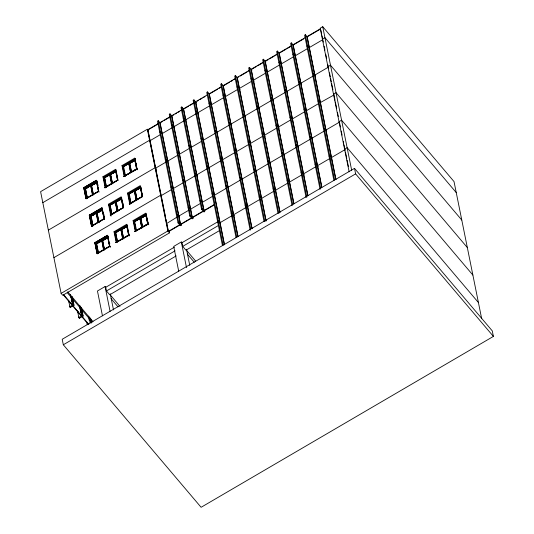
<?xml version="1.0" encoding="UTF-8"?>
<svg xmlns="http://www.w3.org/2000/svg" width="534" height="534" viewBox="0 0 534 534"><rect width="100%" height="100%" fill="white"/><g stroke="black" fill="none" stroke-linecap="round" stroke-linejoin="round"><path stroke-width="0.8" d="M160.701 123.574L158.271 120.704L157.51 121.151L178.022 222.885L180.452 225.748L181.213 225.308L180.913 223.806M171.975 116.125L170.026 113.835L169.265 114.283L189.777 216.01L192.207 218.88L192.974 218.433L192.667 216.931M183.729 109.256L181.78 106.96L181.019 107.407L201.532 209.134L203.961 212.005L204.729 211.557L204.422 210.062M196.352 102.735L193.922 99.865L193.154 100.312L222.444 245.547M209.462 94.211L207.519 91.915L206.751 92.362L236.041 237.597M223.439 86.034L221.497 83.745L220.736 84.185L250.179 230.234M237.423 77.864L235.474 75.568L234.713 76.015L263.996 221.25M251.888 70.261L249.458 67.397L248.69 67.838L277.98 213.079M265.865 62.091L263.436 59.221L262.675 59.668L292.118 205.71M279.355 53.34L277.413 51.05L276.652 51.498L306.102 197.54M293.34 45.17L291.39 42.874L290.629 43.321L320.08 189.37M307.317 37L305.375 34.703L304.607 35.151L333.897 180.385M148.165 130.189L147.351 129.235L40.597 191.653L61.11 293.38L62.732 295.295L169.485 232.877L169.165 231.275M481.681 318.731L454.027 181.587L322.73 26.7L320.186 28.189L349.143 171.808M158.424 123.487L147.758 129.722L168.27 231.449L179.644 224.801M170.206 116.599L159.9 122.626L180.412 224.353L191.406 217.925M181.96 109.724L171.654 115.751L192.167 217.478L203.16 211.057M194.069 102.641L183.409 108.876L203.921 210.61L214.581 204.375M207.666 94.692L195.544 101.78L224.34 244.592M221.663 86.508L209.141 93.83L237.937 236.642M235.641 78.338L223.119 85.66L251.914 228.472M249.625 70.168L237.103 77.483L266.059 221.103M263.602 61.991L251.08 69.313L279.876 212.125M277.58 53.821L265.058 61.136L293.854 203.948M291.557 45.644L279.042 52.966L307.831 195.778M305.541 37.473L293.019 44.789L321.815 187.601M320.594 28.669L306.997 36.619L335.793 179.431M148.672 129.542L158.625 123.721M162.85 121.258L160.1 122.86L173.243 188.041M164.225 120.45L170.406 116.839M173.917 114.783L171.855 115.991L179.618 154.48M175.292 113.982L176.667 113.175M178.036 112.374L179.411 111.573M180.786 110.765L182.161 109.964M184.323 108.702L188.589 106.206M190.011 105.378L194.276 102.882M197.173 101.186L198.601 100.352M200.023 99.518L202.166 98.269M203.588 97.435L205.016 96.601M210.042 93.664L217.692 89.191M219.087 88.377L220.475 87.563M229.587 82.236L223.325 85.901L225.542 96.894M230.975 81.422L232.37 80.607M233.758 79.8L235.147 78.985M237.303 77.724L238.691 76.909M240.086 76.095L247.042 72.03M248.43 71.216L249.825 70.401M256.153 66.703L251.28 69.553L253.343 79.766M257.542 65.889L263.803 62.231M268.041 59.748L265.264 61.377L278.408 126.558M269.436 58.94L274.302 56.09M275.698 55.276L277.086 54.461M286.197 49.135L279.242 53.206L287.005 91.694M287.586 48.327L291.07 46.291M293.914 44.622L303.652 38.929M307.918 36.439L320.08 29.323M159.726 132.152L160.487 131.704L162.436 134.001M171.481 125.276L172.242 124.829L174.191 127.125M183.235 118.401L184.003 117.961L185.945 120.25M195.377 111.306L196.138 110.865L198.568 113.729M208.974 103.356L209.735 102.915L211.678 105.205M222.952 95.185L223.713 94.738L225.662 97.034M236.929 87.009L237.69 86.568L240.126 89.432M250.913 78.838L251.674 78.391L254.104 81.261M264.891 70.668L265.652 70.221L267.594 72.517M278.868 62.491L279.629 62.044L281.578 64.34M292.846 54.321L293.613 53.874L295.556 56.17M306.83 46.144L307.591 45.697L309.533 47.993M42.82 202.646L149.567 140.235L150.381 141.19M322.402 39.182L324.946 37.7L456.243 192.58M149.981 140.716L160.641 134.481M162.116 133.62L172.422 127.593M173.87 126.752L184.177 120.724M185.625 119.876L196.292 113.642M197.76 112.781L209.882 105.692M211.357 104.831L223.879 97.508M225.341 96.654L237.857 89.338M239.319 88.484L251.841 81.161M253.296 80.307L265.819 72.991M267.274 72.137L279.796 64.814M281.258 63.967L293.78 56.644M295.235 55.79L307.758 48.467M309.213 47.619L322.81 39.67L322.022 35.738M83.718 187.674L96.42 180.238L98.643 191.239L85.934 198.668L83.718 187.674L84.686 188.816M99.11 192.026L98.423 191.212L86.094 198.421L83.931 187.694L96.26 180.492L96.948 181.3L84.626 188.509L86.628 198.468M105.131 187.581L102.942 176.721L115.651 169.285L117.84 180.145M124.195 176.434L122.006 165.573L134.708 158.144L135.523 159.099M84.405 188.482L97.115 181.053M116.178 169.905L103.469 177.341L105.525 187.554M135.236 158.765L122.526 166.194L124.589 176.407M96.787 181.553L84.839 188.535L86.788 198.181M115.851 170.406L103.903 177.388L105.845 187.033M135.482 159.933L134.915 159.259L122.967 166.248L124.989 175.986M86.868 198.274L84.919 188.629L91.02 185.064L93.17 194.95M112.233 183.803L110.084 173.917L103.983 177.488L105.932 187.134M123.047 166.341L129.148 162.777L131.13 171.855M87.242 197.68L85.433 188.696L97.068 181.887M106.473 187.354L104.497 177.548L109.904 174.738L105.345 177.408M110.031 174.311L116.132 170.74M125.63 176.32L123.554 166.401L135.195 159.593L136.978 168.437M90.753 185.772L85.527 188.802L87.356 197.814M123.648 166.515L128.874 163.484M93.203 184.504L96.594 182.521M110.238 174.545L115.658 171.374M129.482 163.284L135.643 159.679M87.589 187.788L85.433 188.696M93.29 194.503L91.481 185.512L96.894 182.708M115.865 171.454L110.638 174.478L112.467 183.489L110.545 174.371L115.958 171.561M124.409 166.261L128.767 163.357L130.576 172.342M131.524 172.342L129.602 163.224L135.015 160.414M129.695 163.331L134.922 160.307L136.737 169.298M93.637 184.61L95.593 183.469M114.002 172.702L110.545 174.371M131.618 172.449L129.809 163.464L133.066 161.555M104.677 187.474L118.027 180.038L104.998 187.961L104.677 187.474L117.8 179.978M136.864 168.831L123.775 176.487L136.831 168.677L137.672 169.785M104.938 187.688L118.027 180.038M123.741 176.327L137.091 168.891M137.145 169.165L124.001 176.547M165.273 159.646L166.034 159.199L167.976 161.495M177.028 152.771L177.789 152.323L179.731 154.62M188.782 145.902L189.543 145.455L191.492 147.751M200.917 138.8L201.678 138.359L203.628 140.649M214.514 130.85L215.275 130.409L217.712 133.273M228.499 122.68L229.26 122.233L231.689 125.103M242.476 114.51L243.237 114.062L245.179 116.359M256.453 106.333L257.214 105.886L259.164 108.182M270.431 98.163L271.199 97.715L273.141 100.012M284.415 89.986L285.176 89.538L287.606 92.409M298.393 81.815L299.153 81.368L301.583 84.239M312.37 73.639L313.131 73.198L315.567 76.062M48.36 230.141L155.114 167.729L156.328 169.165M327.949 66.677L330.486 65.195L461.79 220.075M155.521 168.21L166.187 161.976M167.656 161.114L177.962 155.094M179.411 154.246L189.717 148.218M191.172 147.371L201.832 141.136M203.307 140.275L215.429 133.186M216.904 132.325L229.426 125.003M230.882 124.148L243.404 116.833M244.859 115.978L257.381 108.656M258.843 107.801L271.365 100.485M272.821 99.631L285.343 92.309M286.798 91.461L299.32 84.138M300.782 83.284L313.298 75.962M314.76 75.114L328.357 67.164L328.684 68.779M89.258 215.169L101.967 207.733L104.183 218.733L91.474 226.162L89.258 215.169L89.946 215.976L92.008 226.189M103.97 218.706L91.641 225.915L89.478 215.195L101.807 207.986L104.05 218.953M110.672 215.075L108.482 204.215L121.191 196.779L123.381 207.639M129.735 203.928L127.546 193.068L140.255 185.638L142.445 196.499M89.946 215.976L101.947 208.961M121.719 197.406L109.009 204.836L111.072 215.048M140.782 186.259L128.073 193.688L130.129 203.901M92.175 225.962L90.166 216.003L102.495 208.801M92.489 226.476L90.386 216.03L102.328 209.048M121.392 197.9L109.45 204.882L111.392 214.528M98.71 222.444L96.567 212.559L90.466 216.123L92.409 225.769M111.472 214.628L109.53 204.983L115.631 201.411L117.613 210.496M136.677 199.349L134.688 190.271L128.794 194.076M90.667 216.363L96.187 213.139L97.996 222.131M96.514 212.946L101.934 209.775M111.853 214.034L110.037 205.043L115.251 201.992L115.778 203.868M131.024 203.013L129.101 193.895L134.515 191.092M135.129 193.068L134.641 190.658L140.742 187.094M115.357 202.126L110.131 205.149L111.96 214.161M129.195 194.009L134.421 190.978L136.23 199.97M93.13 215.282L95.085 214.141M99.004 222.811L97.021 213.006L102.234 209.962M112.193 204.142L115.451 202.232M117.994 210.963L116.085 201.865L121.498 199.055M140.943 187.327L134.641 190.658M99.037 222.237L97.115 213.119L102.328 210.069L104.157 219.08M116.178 201.972L121.392 198.928L123.054 207.119M141.023 187.427L135.242 190.825L140.469 187.801M97.135 213.139L102.341 210.089M121.405 198.948L116.198 201.992L118.007 210.983M101.787 210.583L97.021 213.006M120.851 199.436L116.085 201.865M136.657 190.197L135.149 190.718L137.071 199.836M137.959 189.436L139.908 188.288M123.347 207.472L110.224 214.968L123.574 207.532L110.538 215.456L111.065 216.083M129.288 203.821L142.638 196.385L129.602 204.315L129.288 203.821L142.404 196.325M110.224 214.968L123.574 207.532M129.548 204.041L142.638 196.385M104.35 218.927L91.641 226.356L89.418 215.356L102.127 207.926L104.437 219.494M170.813 187.14L171.574 186.693L174.011 189.563M182.568 180.265L183.336 179.818L185.765 182.688M194.323 173.396L195.09 172.949L197.52 175.813M206.464 166.301L207.225 165.854L209.168 168.15M220.061 158.344L220.822 157.904L222.765 160.193M234.039 150.174L234.8 149.727L236.749 152.023M248.016 142.004L248.784 141.557L250.726 143.853M262 133.827L262.761 133.38L265.191 136.25M275.978 125.657L276.739 125.21L279.169 128.08M289.955 117.48L290.716 117.033L292.665 119.329M303.933 109.31L304.7 108.863L306.643 111.159M317.917 101.133L318.678 100.692L320.62 102.982M53.907 257.635L160.654 195.224L161.468 196.178M333.49 94.171L336.033 92.689L467.337 247.569M161.068 195.704L171.728 189.47M173.203 188.609L183.509 182.588M184.958 181.74L195.264 175.713M196.712 174.865L207.379 168.631M208.847 167.769L220.969 160.681M222.444 159.82L234.967 152.497M236.428 151.643L248.951 144.327M250.406 143.472L262.928 136.15M264.383 135.302L276.906 127.98M278.368 127.125L290.883 119.803M292.345 118.955L304.867 111.633M306.322 110.778L318.845 103.456M320.3 102.608L334.104 94.892M109.73 246.227L97.021 253.657L94.805 242.663L107.514 235.234L109.73 246.227L110.418 247.042M110.198 247.015L109.51 246.201L97.181 253.41L95.019 242.69L107.347 235.481L109.59 246.448M116.218 242.569L114.029 231.709L126.738 224.273L128.928 235.14M135.282 231.422L133.093 220.562L145.802 213.133L147.991 223.993M107.494 236.455L95.493 243.471L96.127 246.615M127.266 224.901L114.556 232.33L116.612 242.543M97.715 253.456L95.713 243.497L108.035 236.295M97.876 253.169L95.926 243.524L107.875 236.542M116.933 242.022L114.99 232.383L126.938 225.395M104.257 249.939L102.107 240.053L96.007 243.624L97.956 253.263M123.321 238.791L121.171 228.912L115.07 232.477L117.019 242.122M134.134 221.33L140.235 217.765L142.218 226.843M98.496 253.49L96.52 243.684L108.155 236.876M115.277 232.717L127.426 225.969M136.564 230.508L134.641 221.39L140.055 218.586M101.84 240.767L96.614 243.791L98.59 253.597M134.735 221.503L139.961 218.473L141.777 227.464M123.561 228.218L124.929 227.417M126.298 226.616L127.666 225.815M140.569 218.273L143.993 216.27M98.022 243.157L96.52 243.684M99.978 242.015L101.934 240.874L103.709 250.439M104.377 249.491L102.568 240.5L108.362 237.116M117.086 232.016L115.584 232.537L117.393 241.528M121.325 229.533L127.045 226.549L125.744 227.31M136.15 220.869L134.641 221.39M137.452 220.108L139.407 218.967M142.598 227.31L140.696 218.212L146.109 215.402L144.801 216.17M140.789 218.319L146.016 215.295L147.811 224.267M104.07 239.98L107.327 238.077M122.486 229.213L124.435 228.071M141.55 218.072L143.499 216.931M128.888 234.967L115.798 242.616L128.854 234.813L129.702 235.921M148.759 224.774L147.951 223.819L134.862 231.476L147.918 223.666L148.706 224.5M115.765 242.463L129.115 235.027M134.828 231.322L148.178 223.879M129.175 235.3L116.025 242.676M176.36 214.635L177.121 214.187L179.064 216.484M188.115 207.759L188.876 207.312L190.825 209.608M199.87 200.891L200.63 200.444L202.58 202.74M225.602 185.845L226.369 185.398L228.312 187.694M239.586 177.668L240.347 177.221L242.776 180.091M253.563 169.498L254.324 169.051L256.754 171.921M267.541 161.321L268.302 160.874L270.251 163.17M281.518 153.151L282.286 152.704L284.228 155M295.502 144.974L296.263 144.534L298.206 146.823M309.48 136.804L310.241 136.357L312.19 138.653M323.457 128.627L324.218 128.187L326.654 131.05M339.037 121.665L341.58 120.183L472.877 275.063M177.275 216.964L166.815 223.439L165.994 219.394M178.743 216.103L189.049 210.082M190.504 209.235L200.811 203.207M202.259 202.359L212.919 196.125M214.394 195.264L226.516 188.175M227.991 187.314L240.514 179.991M241.969 179.137L254.491 171.821M255.953 170.967L268.469 163.644M269.93 162.797L282.453 155.474M283.908 154.62L296.43 147.297M297.885 146.45L310.408 139.127M311.869 138.273L324.385 130.957M325.847 130.102L339.444 122.153M178.022 222.885L178.783 222.438L158.271 120.704M189.777 216.01L190.538 215.562L170.026 113.835M201.532 209.134L202.293 208.694L181.78 106.96M61.11 293.38L167.863 230.968L147.351 129.235M179.851 225.041L168.477 231.689L166.962 224.193M191.606 218.166L180.612 224.594L173.403 188.849M203.361 211.29L192.367 217.718L185.158 181.974M214.074 205.029L204.121 210.85L196.912 175.105M70.608 297.178L71.883 296.43L73.545 304.68L74.032 305.254L70.221 307.484L68.372 300.161M69.734 306.91L73.545 304.68M176.18 255.919L109.697 294.788L106.46 290.963L105.719 287.299L105.078 286.538L97.455 290.997L102.468 315.861M219.547 230.561L185.952 250.206L182.708 246.381L181.967 242.716L181.326 241.962L173.704 246.421L178.716 271.279M217.552 221.29L218.313 220.842L220.255 223.139M231.149 213.34L231.91 212.892L234.339 215.756M259.103 196.993L259.871 196.545L261.814 198.842M273.088 188.816L273.849 188.368L275.791 190.665M287.065 180.646L287.826 180.198L289.775 182.494M301.043 172.469L301.803 172.028L304.24 174.892M315.027 164.298L315.788 163.851L318.217 166.721M329.004 156.122L329.765 155.681L331.707 157.971M105.719 287.299L174.344 247.175M181.967 242.716L218.426 221.403M219.935 222.758L232.063 215.669M233.538 214.808L246.054 207.486M247.516 206.638L260.038 199.316M261.493 198.461L274.015 191.139M275.471 190.291L287.993 182.968M289.455 182.114L301.97 174.792M303.432 173.944L315.954 166.621M317.41 165.767L329.932 158.451M331.387 157.597L344.991 149.647M106.46 290.963L175.085 250.84M182.708 246.381L218.453 225.488M81.515 307.798L83.177 316.041L79.366 318.271L78.878 317.703L82.69 315.474L81.028 307.224L79.76 307.964L80.067 309.46M354.509 168.377L62.211 339.27L63.319 344.77L201.104 507.3L493.403 336.407L492.288 330.906L354.509 168.377L355.617 173.877L493.403 336.407M63.319 344.77L355.617 173.877M478.424 302.558L347.12 147.678L344.577 149.16L345.391 150.121M247.836 207.012L245.887 204.716L245.126 205.163L246.101 206.311M214.715 195.644L212.766 193.348L212.005 193.795L212.979 194.937M202.293 208.694L204.729 211.557M190.538 215.562L192.974 218.433M178.783 222.438L181.213 225.308M122.006 165.573L123.22 167.008M140.562 187.908L142.171 196.659M186.533 250.346L195.684 261.139M167.863 230.968L169.485 232.877M187.274 254.01L194.269 262.261M127.546 193.068L128.36 194.022M102.942 176.721L103.75 177.675M133.093 220.562L133.9 221.517M108.482 204.215L109.697 205.643M90.847 185.885L92.622 195.451M121.832 229.6L123.534 238.458M120.998 229.727L122.767 239.299M83.931 187.694L84.626 188.509M114.99 232.383L115.558 233.051M114.029 231.709L115.244 233.138M91.18 216.424L92.949 225.995M90.386 216.03L90.954 216.697M89.478 215.195L90.166 216.003M95.926 243.524L96.494 244.192M95.019 242.69L95.713 243.497M94.805 242.663L95.773 243.811M110.284 294.928L119.97 306.356M111.025 298.593L118.021 306.843M67.751 291.831L93.036 321.662M67.271 292.659L70.935 296.984M72.437 298.76L80.08 307.778M81.589 309.553L89.231 318.564M90.733 320.34L92.262 322.142M82.69 315.474L83.177 316.041M63.693 294.735L72.597 305.234L70.448 294.561M82.229 316.595L88.851 324.412M63.372 294.915L72.277 305.421L71.823 303.172M72.764 305.995L81.428 316.208L80.974 313.959M81.916 316.782L88.537 324.599M322.73 26.7L351.686 170.319M320.914 30.238L321.702 34.169M322.977 40.477L323.304 42.093M324.118 46.138L324.932 50.183M325.747 54.221L326.561 58.266M327.869 64.734L328.196 66.35M329.498 72.824L330.312 76.863M330.639 78.485L331.294 81.715M331.621 83.337L332.922 89.805M333.904 94.658L335.045 100.319M335.365 101.934L336.674 108.402M337.488 112.447L338.302 116.492M339.611 122.96L340.425 127.005M341.239 131.044L342.054 135.089M343.355 141.557L343.682 143.179M344.009 144.794L344.664 148.025M345.478 152.07L346.78 158.538M347.107 160.16L348.415 166.628M307.197 36.859L309.42 47.853M309.58 48.667L314.8 74.54M314.96 75.347L335.993 179.671M305.375 34.703L334.658 179.938M293.219 45.03L312.07 138.513M312.23 139.321L317.45 165.2M317.617 166.007L321.688 186.226M291.39 42.874L320.68 188.115M287.165 92.509L292.385 118.381M292.545 119.189L307.871 195.204M277.413 51.05L306.863 197.093M278.568 127.366L289.655 182.354M289.815 183.162L293.894 203.381M263.436 59.221L292.719 204.455M253.503 80.547L280.076 212.358M249.458 67.397L278.902 213.44M237.463 78.511L255.993 170.399M256.153 171.207L266.099 220.535M235.474 75.568L264.924 221.617M225.702 97.702L230.922 123.581M231.088 124.389L252.121 228.706M221.497 83.745L250.78 228.979M209.348 94.071L233.578 214.241M233.738 215.048L237.977 236.075M207.519 91.915L236.802 237.149M195.744 102.021L197.807 112.233M197.967 113.021L209.054 168.01M209.215 168.817L214.434 194.696M214.595 195.504L224.54 244.832M193.922 99.865L223.205 245.099M183.609 109.116L191.372 147.611M191.532 148.419L196.752 174.298M179.778 155.294L184.998 181.166M186.513 249.298L189.75 265.338M181.326 241.962L186.499 267.621M147.965 129.956L155.561 167.643M155.728 168.45L165.673 217.779M136.19 163.477L136.504 165.046M146.643 215.322L146.323 213.754L133.62 221.183L135.676 231.396M147.911 221.61L148.225 223.179M140.903 187.895L142.358 195.13M147.578 221.016L146.283 214.588L140.182 218.152L140.996 222.171M147.905 222.625L148.225 224.227L135.089 231.536M134.708 158.144L136.898 169.004M134.915 159.259L136.858 168.904M142.238 195.598L140.455 186.753L128.507 193.742L130.536 203.481M147.945 223.893L146.002 214.247L134.054 221.236L136.077 230.975M140.455 187.781L142.284 196.792M134.815 160.18L136.631 169.165M145.902 215.169L147.718 224.153M135.683 192.594L136.998 199.129M141.063 219.267L142.545 226.623M129.148 162.777L131.09 172.422M134.688 190.271L136.637 199.916M140.235 217.765L142.178 227.411M129.095 163.164L130.877 172.001M135.936 197.086L136.257 198.695M141.316 223.779L141.964 226.99M128.861 163.464L130.67 172.455M134.308 190.852L136.123 199.836M139.855 218.346L141.83 228.151M129.468 194.95L129.795 196.585M129.729 197.627L130.049 199.229M135.109 224.313L135.429 225.922M128.954 194.877L129.281 196.485M134.334 221.57L134.661 223.179M122.827 202.9L123.147 204.475M116.292 171.547L117.754 178.777M123.461 207.079L121.679 198.234L115.578 201.805L115.898 203.407M127.219 225.728L129.001 234.573M115.845 171.434L117.674 180.439M128.761 235.427L126.932 226.423L121.725 229.466L123.648 238.585M115.751 171.321L117.567 180.312M121.298 198.815L123.107 207.806M126.838 226.309L128.654 235.3M110.084 173.917L112.027 183.562M115.631 201.411L117.573 211.057M121.171 228.912L123.114 238.551M110.198 175.112L110.518 176.721M110.845 178.329L111.653 182.348M116.225 205.016L116.873 208.233M121.118 229.3L121.772 232.51M122.58 236.529L122.9 238.137M111.626 183.616L109.797 174.611L104.584 177.655L106.566 187.461M115.344 202.106L117.173 211.117M122.713 238.611L120.884 229.6L115.678 232.644L117.507 241.655M109.704 174.498L111.679 184.31M115.251 201.992L117.059 210.983M104.631 178.863L104.958 180.472M116.372 237.069L116.692 238.678M105.485 184.157L105.805 185.765M115.598 234.319L115.925 235.928M97.749 184.197L98.062 185.765M103.763 214.047L104.397 217.191M109.47 242.329L109.784 243.898M98.596 191.566L96.781 182.575L91.574 185.625L93.383 194.61M109.697 246.574L107.868 237.563L102.662 240.614L104.49 249.618M96.26 180.492L98.503 191.459M91.02 185.064L92.969 194.71M96.567 212.559L98.51 222.204M102.107 240.053L104.057 249.698M90.974 185.452L91.294 187.06M92.102 191.079L92.756 194.296M97.488 217.772L98.296 221.79M102.221 241.248L102.541 242.857M90.733 185.759L92.729 195.584M98.109 222.257L96.28 213.253L91.067 216.297L92.896 225.308M101.82 240.747L103.816 250.573M110.264 293.88L113.495 309.92M91.274 218.306L91.601 219.915M105.078 286.538L110.091 311.402M86.094 193.695L87.069 198.514M91.154 218.78L92.449 225.208M84.566 189.27L86.148 197.126M96.44 248.19L97.548 253.683M90.66 318.584L91.568 323.083M91.08 322.509L90.173 318.01L88.904 318.758L89.211 320.253M88.737 316.141L90.133 323.063M86.662 321.742L87.269 324.739M80.08 305.922L80.407 307.544M81.175 311.349L81.475 312.851M79.593 305.348L81.742 316.021L73.085 305.808L72.631 303.559M79.272 305.535L79.599 307.15M80.367 310.962L80.667 312.463M78.004 311.522L78.304 313.024M79.065 316.775L79.366 318.271M77.517 310.948L78.878 317.703M72.37 297.004L74.032 305.254M71.569 298.312L72.33 302.057M71.222 300.168L71.523 301.67M68.859 300.735L69.16 302.237M69.914 305.982L70.221 307.484M96.587 180.432L83.878 187.861L86.094 198.862L98.803 191.432L96.587 180.432M107.674 235.421L94.965 242.85L97.181 253.85L109.891 246.421L107.674 235.421"/></g></svg>
